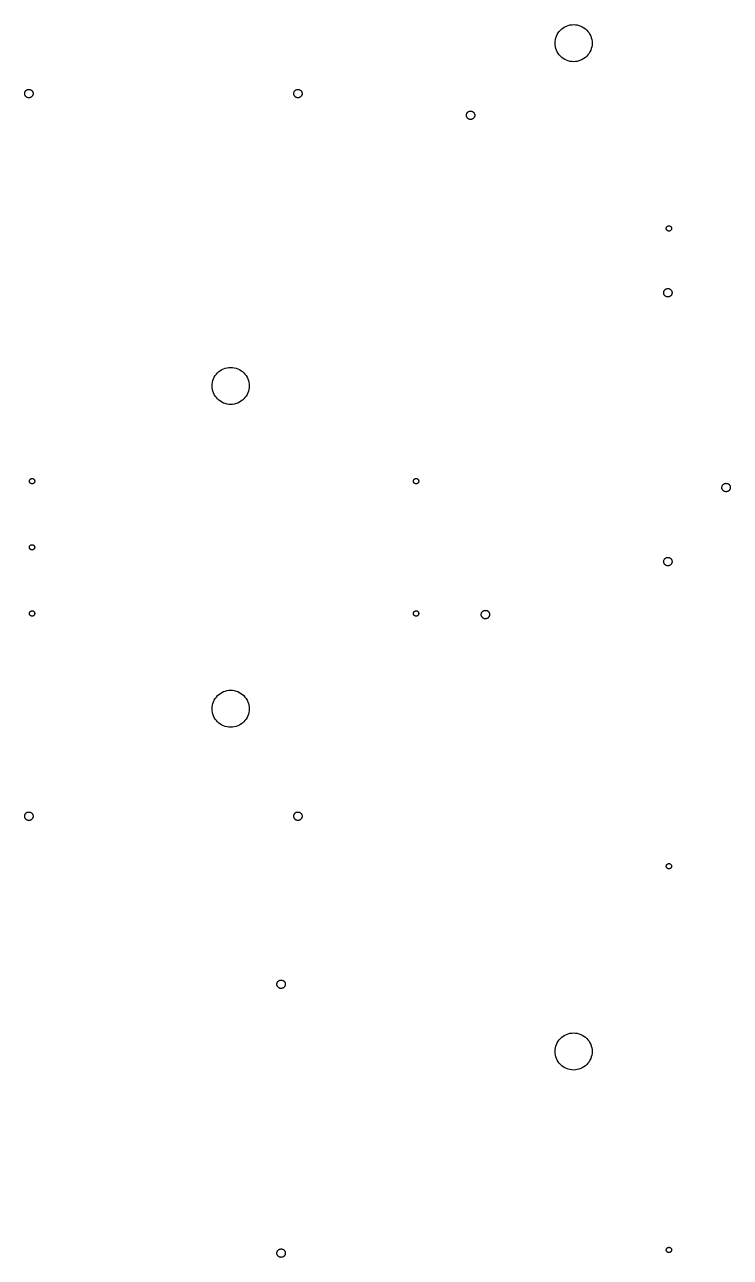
# Model space of a CAD drawing. Header units: metres. Extents: x 25 to 146, y 18 to 137.
# Drawn here: x 92.55 to 119.2, y 18.89 to 65.47 of the extents above; entities that cross this region are included whole.
import ezdxf

# ---------------------------------------------------------------- set-up
doc = ezdxf.new("R2010")
doc.units = ezdxf.units.M

msp = doc.modelspace()

# ---------------------------------------------------------------- linework, layer by layer
for points in [[(113.98, 64.77), (113.977, 64.701), (113.967, 64.633), (113.95, 64.567), (113.927, 64.502), (113.897, 64.44), (113.862, 64.381), (113.821, 64.326), (113.775, 64.275), (113.724, 64.229), (113.669, 64.188), (113.61, 64.153), (113.548, 64.123), (113.483, 64.1), (113.417, 64.083), (113.349, 64.073), (113.28, 64.07), (113.211, 64.073), (113.143, 64.083), (113.077, 64.1), (113.012, 64.123), (112.95, 64.153), (112.891, 64.188), (112.836, 64.229), (112.785, 64.275), (112.739, 64.326), (112.698, 64.381), (112.663, 64.44), (112.633, 64.502), (112.61, 64.567), (112.593, 64.633), (112.583, 64.701), (112.58, 64.77), (112.583, 64.839), (112.593, 64.907), (112.61, 64.973), (112.633, 65.038), (112.663, 65.1), (112.698, 65.159), (112.739, 65.214), (112.785, 65.265), (112.836, 65.311), (112.891, 65.352), (112.95, 65.387), (113.012, 65.417), (113.077, 65.44), (113.143, 65.457), (113.211, 65.467), (113.28, 65.47), (113.349, 65.467), (113.417, 65.457), (113.483, 65.44), (113.548, 65.417), (113.61, 65.387), (113.669, 65.352), (113.724, 65.311), (113.775, 65.265), (113.821, 65.214), (113.862, 65.159), (113.897, 65.1), (113.927, 65.038), (113.95, 64.973), (113.967, 64.907), (113.977, 64.839), (113.98, 64.77)], [(92.869, 62.865), (92.868, 62.849), (92.866, 62.834), (92.862, 62.819), (92.857, 62.804), (92.85, 62.79), (92.842, 62.777), (92.833, 62.764), (92.822, 62.753), (92.811, 62.742), (92.798, 62.733), (92.785, 62.725), (92.771, 62.718), (92.756, 62.713), (92.741, 62.709), (92.726, 62.707), (92.71, 62.706), (92.694, 62.707), (92.679, 62.709), (92.664, 62.713), (92.649, 62.718), (92.635, 62.725), (92.622, 62.733), (92.609, 62.742), (92.598, 62.753), (92.587, 62.764), (92.578, 62.777), (92.57, 62.79), (92.563, 62.804), (92.558, 62.819), (92.554, 62.834), (92.552, 62.849), (92.551, 62.865), (92.552, 62.881), (92.554, 62.896), (92.558, 62.911), (92.563, 62.926), (92.57, 62.94), (92.578, 62.953), (92.587, 62.966), (92.598, 62.977), (92.609, 62.988), (92.622, 62.997), (92.635, 63.005), (92.649, 63.012), (92.664, 63.017), (92.679, 63.021), (92.694, 63.023), (92.71, 63.024), (92.726, 63.023), (92.741, 63.021), (92.756, 63.017), (92.771, 63.012), (92.785, 63.005), (92.798, 62.997), (92.811, 62.988), (92.822, 62.977), (92.833, 62.966), (92.842, 62.953), (92.85, 62.94), (92.857, 62.926), (92.862, 62.911), (92.866, 62.896), (92.868, 62.881), (92.869, 62.865)], [(103.029, 62.865), (103.028, 62.849), (103.026, 62.834), (103.022, 62.819), (103.017, 62.804), (103.01, 62.79), (103.002, 62.777), (102.993, 62.764), (102.982, 62.753), (102.971, 62.742), (102.958, 62.733), (102.945, 62.725), (102.931, 62.718), (102.916, 62.713), (102.901, 62.709), (102.886, 62.707), (102.87, 62.706), (102.854, 62.707), (102.839, 62.709), (102.824, 62.713), (102.809, 62.718), (102.795, 62.725), (102.782, 62.733), (102.769, 62.742), (102.758, 62.753), (102.747, 62.764), (102.738, 62.777), (102.73, 62.79), (102.723, 62.804), (102.718, 62.819), (102.714, 62.834), (102.712, 62.849), (102.711, 62.865), (102.712, 62.881), (102.714, 62.896), (102.718, 62.911), (102.723, 62.926), (102.73, 62.94), (102.738, 62.953), (102.747, 62.966), (102.758, 62.977), (102.769, 62.988), (102.782, 62.997), (102.795, 63.005), (102.809, 63.012), (102.824, 63.017), (102.839, 63.021), (102.854, 63.023), (102.87, 63.024), (102.886, 63.023), (102.901, 63.021), (102.916, 63.017), (102.931, 63.012), (102.945, 63.005), (102.958, 62.997), (102.971, 62.988), (102.982, 62.977), (102.993, 62.966), (103.002, 62.953), (103.01, 62.94), (103.017, 62.926), (103.022, 62.911), (103.026, 62.896), (103.028, 62.881), (103.029, 62.865)], [(109.549, 62.045), (109.548, 62.029), (109.546, 62.014), (109.542, 61.999), (109.537, 61.984), (109.53, 61.97), (109.522, 61.957), (109.513, 61.944), (109.502, 61.933), (109.491, 61.922), (109.478, 61.913), (109.465, 61.905), (109.451, 61.898), (109.436, 61.893), (109.421, 61.889), (109.406, 61.887), (109.39, 61.886), (109.374, 61.887), (109.359, 61.889), (109.344, 61.893), (109.329, 61.898), (109.315, 61.905), (109.302, 61.913), (109.289, 61.922), (109.278, 61.933), (109.267, 61.944), (109.258, 61.957), (109.25, 61.97), (109.243, 61.984), (109.238, 61.999), (109.234, 62.014), (109.232, 62.029), (109.231, 62.045), (109.232, 62.061), (109.234, 62.076), (109.238, 62.091), (109.243, 62.106), (109.25, 62.12), (109.258, 62.133), (109.267, 62.146), (109.278, 62.157), (109.289, 62.168), (109.302, 62.177), (109.315, 62.185), (109.329, 62.192), (109.344, 62.197), (109.359, 62.201), (109.374, 62.203), (109.39, 62.204), (109.406, 62.203), (109.421, 62.201), (109.436, 62.197), (109.451, 62.192), (109.465, 62.185), (109.478, 62.177), (109.491, 62.168), (109.502, 62.157), (109.513, 62.146), (109.522, 62.133), (109.53, 62.12), (109.537, 62.106), (109.542, 62.091), (109.546, 62.076), (109.548, 62.061), (109.549, 62.045)], [(116.98, 57.77), (116.98, 57.76), (116.978, 57.75), (116.976, 57.741), (116.972, 57.732), (116.968, 57.723), (116.963, 57.714), (116.957, 57.707), (116.951, 57.699), (116.943, 57.693), (116.936, 57.687), (116.927, 57.682), (116.918, 57.678), (116.909, 57.674), (116.9, 57.672), (116.89, 57.67), (116.88, 57.67), (116.87, 57.67), (116.86, 57.672), (116.851, 57.674), (116.842, 57.678), (116.833, 57.682), (116.824, 57.687), (116.817, 57.693), (116.809, 57.699), (116.803, 57.707), (116.797, 57.714), (116.792, 57.723), (116.788, 57.732), (116.784, 57.741), (116.782, 57.75), (116.78, 57.76), (116.78, 57.77), (116.78, 57.78), (116.782, 57.79), (116.784, 57.799), (116.788, 57.808), (116.792, 57.817), (116.797, 57.826), (116.803, 57.833), (116.809, 57.841), (116.817, 57.847), (116.824, 57.853), (116.833, 57.858), (116.842, 57.862), (116.851, 57.866), (116.86, 57.868), (116.87, 57.87), (116.88, 57.87), (116.89, 57.87), (116.9, 57.868), (116.909, 57.866), (116.918, 57.862), (116.927, 57.858), (116.936, 57.853), (116.943, 57.847), (116.951, 57.841), (116.957, 57.833), (116.963, 57.826), (116.968, 57.817), (116.972, 57.808), (116.976, 57.799), (116.978, 57.79), (116.98, 57.78), (116.98, 57.77)], [(116.999, 55.34), (116.998, 55.324), (116.996, 55.309), (116.992, 55.294), (116.987, 55.279), (116.98, 55.265), (116.972, 55.252), (116.963, 55.239), (116.952, 55.228), (116.941, 55.217), (116.928, 55.208), (116.915, 55.2), (116.901, 55.193), (116.886, 55.188), (116.871, 55.184), (116.856, 55.182), (116.84, 55.181), (116.824, 55.182), (116.809, 55.184), (116.794, 55.188), (116.779, 55.193), (116.765, 55.2), (116.752, 55.208), (116.739, 55.217), (116.728, 55.228), (116.717, 55.239), (116.708, 55.252), (116.7, 55.265), (116.693, 55.279), (116.688, 55.294), (116.684, 55.309), (116.682, 55.324), (116.681, 55.34), (116.682, 55.356), (116.684, 55.371), (116.688, 55.386), (116.693, 55.401), (116.7, 55.415), (116.708, 55.428), (116.717, 55.441), (116.728, 55.452), (116.739, 55.463), (116.752, 55.472), (116.765, 55.48), (116.779, 55.487), (116.794, 55.492), (116.809, 55.496), (116.824, 55.498), (116.84, 55.499), (116.856, 55.498), (116.871, 55.496), (116.886, 55.492), (116.901, 55.487), (116.915, 55.48), (116.928, 55.472), (116.941, 55.463), (116.952, 55.452), (116.963, 55.441), (116.972, 55.428), (116.98, 55.415), (116.987, 55.401), (116.992, 55.386), (116.996, 55.371), (116.998, 55.356), (116.999, 55.34)], [(101.03, 51.82), (101.027, 51.751), (101.017, 51.683), (101, 51.617), (100.977, 51.552), (100.947, 51.49), (100.912, 51.431), (100.871, 51.376), (100.825, 51.325), (100.774, 51.279), (100.719, 51.238), (100.66, 51.203), (100.598, 51.173), (100.533, 51.15), (100.467, 51.133), (100.399, 51.123), (100.33, 51.12), (100.261, 51.123), (100.193, 51.133), (100.127, 51.15), (100.062, 51.173), (100, 51.203), (99.941, 51.238), (99.886, 51.279), (99.835, 51.325), (99.789, 51.376), (99.748, 51.431), (99.713, 51.49), (99.683, 51.552), (99.66, 51.617), (99.643, 51.683), (99.633, 51.751), (99.63, 51.82), (99.633, 51.889), (99.643, 51.957), (99.66, 52.023), (99.683, 52.088), (99.713, 52.15), (99.748, 52.209), (99.789, 52.264), (99.835, 52.315), (99.886, 52.361), (99.941, 52.402), (100, 52.437), (100.062, 52.467), (100.127, 52.49), (100.193, 52.507), (100.261, 52.517), (100.33, 52.52), (100.399, 52.517), (100.467, 52.507), (100.533, 52.49), (100.598, 52.467), (100.66, 52.437), (100.719, 52.402), (100.774, 52.361), (100.825, 52.315), (100.871, 52.264), (100.912, 52.209), (100.947, 52.15), (100.977, 52.088), (101, 52.023), (101.017, 51.957), (101.027, 51.889), (101.03, 51.82)], [(92.93, 48.22), (92.93, 48.21), (92.928, 48.2), (92.926, 48.191), (92.922, 48.182), (92.918, 48.173), (92.913, 48.164), (92.907, 48.157), (92.901, 48.149), (92.893, 48.143), (92.886, 48.137), (92.877, 48.132), (92.868, 48.128), (92.859, 48.124), (92.85, 48.122), (92.84, 48.12), (92.83, 48.12), (92.82, 48.12), (92.81, 48.122), (92.801, 48.124), (92.792, 48.128), (92.783, 48.132), (92.774, 48.137), (92.767, 48.143), (92.759, 48.149), (92.753, 48.157), (92.747, 48.164), (92.742, 48.173), (92.738, 48.182), (92.734, 48.191), (92.732, 48.2), (92.73, 48.21), (92.73, 48.22), (92.73, 48.23), (92.732, 48.24), (92.734, 48.249), (92.738, 48.258), (92.742, 48.267), (92.747, 48.276), (92.753, 48.283), (92.759, 48.291), (92.767, 48.297), (92.774, 48.303), (92.783, 48.308), (92.792, 48.312), (92.801, 48.316), (92.81, 48.318), (92.82, 48.32), (92.83, 48.32), (92.84, 48.32), (92.85, 48.318), (92.859, 48.316), (92.868, 48.312), (92.877, 48.308), (92.886, 48.303), (92.893, 48.297), (92.901, 48.291), (92.907, 48.283), (92.913, 48.276), (92.918, 48.267), (92.922, 48.258), (92.926, 48.249), (92.928, 48.24), (92.93, 48.23), (92.93, 48.22)], [(107.43, 48.22), (107.43, 48.21), (107.428, 48.2), (107.426, 48.191), (107.422, 48.182), (107.418, 48.173), (107.413, 48.164), (107.407, 48.157), (107.401, 48.149), (107.393, 48.143), (107.386, 48.137), (107.377, 48.132), (107.368, 48.128), (107.359, 48.124), (107.35, 48.122), (107.34, 48.12), (107.33, 48.12), (107.32, 48.12), (107.31, 48.122), (107.301, 48.124), (107.292, 48.128), (107.283, 48.132), (107.274, 48.137), (107.267, 48.143), (107.259, 48.149), (107.253, 48.157), (107.247, 48.164), (107.242, 48.173), (107.238, 48.182), (107.234, 48.191), (107.232, 48.2), (107.23, 48.21), (107.23, 48.22), (107.23, 48.23), (107.232, 48.24), (107.234, 48.249), (107.238, 48.258), (107.242, 48.267), (107.247, 48.276), (107.253, 48.283), (107.259, 48.291), (107.267, 48.297), (107.274, 48.303), (107.283, 48.308), (107.292, 48.312), (107.301, 48.316), (107.31, 48.318), (107.32, 48.32), (107.33, 48.32), (107.34, 48.32), (107.35, 48.318), (107.359, 48.316), (107.368, 48.312), (107.377, 48.308), (107.386, 48.303), (107.393, 48.297), (107.401, 48.291), (107.407, 48.283), (107.413, 48.276), (107.418, 48.267), (107.422, 48.258), (107.426, 48.249), (107.428, 48.24), (107.43, 48.23), (107.43, 48.22)], [(119.199, 47.98), (119.198, 47.964), (119.196, 47.949), (119.192, 47.934), (119.187, 47.919), (119.18, 47.905), (119.172, 47.892), (119.163, 47.879), (119.152, 47.868), (119.141, 47.857), (119.128, 47.848), (119.115, 47.84), (119.101, 47.833), (119.086, 47.828), (119.071, 47.824), (119.056, 47.822), (119.04, 47.821), (119.024, 47.822), (119.009, 47.824), (118.994, 47.828), (118.979, 47.833), (118.965, 47.84), (118.952, 47.848), (118.939, 47.857), (118.928, 47.868), (118.917, 47.879), (118.908, 47.892), (118.9, 47.905), (118.893, 47.919), (118.888, 47.934), (118.884, 47.949), (118.882, 47.964), (118.881, 47.98), (118.882, 47.996), (118.884, 48.011), (118.888, 48.026), (118.893, 48.041), (118.9, 48.055), (118.908, 48.068), (118.917, 48.081), (118.928, 48.092), (118.939, 48.103), (118.952, 48.112), (118.965, 48.12), (118.979, 48.127), (118.994, 48.132), (119.009, 48.136), (119.024, 48.138), (119.04, 48.139), (119.056, 48.138), (119.071, 48.136), (119.086, 48.132), (119.101, 48.127), (119.115, 48.12), (119.128, 48.112), (119.141, 48.103), (119.152, 48.092), (119.163, 48.081), (119.172, 48.068), (119.18, 48.055), (119.187, 48.041), (119.192, 48.026), (119.196, 48.011), (119.198, 47.996), (119.199, 47.98)], [(92.93, 45.72), (92.93, 45.71), (92.928, 45.7), (92.926, 45.691), (92.922, 45.682), (92.918, 45.673), (92.913, 45.664), (92.907, 45.657), (92.901, 45.649), (92.893, 45.643), (92.886, 45.637), (92.877, 45.632), (92.868, 45.628), (92.859, 45.624), (92.85, 45.622), (92.84, 45.62), (92.83, 45.62), (92.82, 45.62), (92.81, 45.622), (92.801, 45.624), (92.792, 45.628), (92.783, 45.632), (92.774, 45.637), (92.767, 45.643), (92.759, 45.649), (92.753, 45.657), (92.747, 45.664), (92.742, 45.673), (92.738, 45.682), (92.734, 45.691), (92.732, 45.7), (92.73, 45.71), (92.73, 45.72), (92.73, 45.73), (92.732, 45.74), (92.734, 45.749), (92.738, 45.758), (92.742, 45.767), (92.747, 45.776), (92.753, 45.783), (92.759, 45.791), (92.767, 45.797), (92.774, 45.803), (92.783, 45.808), (92.792, 45.812), (92.801, 45.816), (92.81, 45.818), (92.82, 45.82), (92.83, 45.82), (92.84, 45.82), (92.85, 45.818), (92.859, 45.816), (92.868, 45.812), (92.877, 45.808), (92.886, 45.803), (92.893, 45.797), (92.901, 45.791), (92.907, 45.783), (92.913, 45.776), (92.918, 45.767), (92.922, 45.758), (92.926, 45.749), (92.928, 45.74), (92.93, 45.73), (92.93, 45.72)], [(116.999, 45.18), (116.998, 45.164), (116.996, 45.149), (116.992, 45.134), (116.987, 45.119), (116.98, 45.105), (116.972, 45.092), (116.963, 45.079), (116.952, 45.068), (116.941, 45.057), (116.928, 45.048), (116.915, 45.04), (116.901, 45.033), (116.886, 45.028), (116.871, 45.024), (116.856, 45.022), (116.84, 45.021), (116.824, 45.022), (116.809, 45.024), (116.794, 45.028), (116.779, 45.033), (116.765, 45.04), (116.752, 45.048), (116.739, 45.057), (116.728, 45.068), (116.717, 45.079), (116.708, 45.092), (116.7, 45.105), (116.693, 45.119), (116.688, 45.134), (116.684, 45.149), (116.682, 45.164), (116.681, 45.18), (116.682, 45.196), (116.684, 45.211), (116.688, 45.226), (116.693, 45.241), (116.7, 45.255), (116.708, 45.268), (116.717, 45.281), (116.728, 45.292), (116.739, 45.303), (116.752, 45.312), (116.765, 45.32), (116.779, 45.327), (116.794, 45.332), (116.809, 45.336), (116.824, 45.338), (116.84, 45.339), (116.856, 45.338), (116.871, 45.336), (116.886, 45.332), (116.901, 45.327), (116.915, 45.32), (116.928, 45.312), (116.941, 45.303), (116.952, 45.292), (116.963, 45.281), (116.972, 45.268), (116.98, 45.255), (116.987, 45.241), (116.992, 45.226), (116.996, 45.211), (116.998, 45.196), (116.999, 45.18)], [(92.93, 43.22), (92.93, 43.21), (92.928, 43.2), (92.926, 43.191), (92.922, 43.182), (92.918, 43.173), (92.913, 43.164), (92.907, 43.157), (92.901, 43.149), (92.893, 43.143), (92.886, 43.137), (92.877, 43.132), (92.868, 43.128), (92.859, 43.124), (92.85, 43.122), (92.84, 43.12), (92.83, 43.12), (92.82, 43.12), (92.81, 43.122), (92.801, 43.124), (92.792, 43.128), (92.783, 43.132), (92.774, 43.137), (92.767, 43.143), (92.759, 43.149), (92.753, 43.157), (92.747, 43.164), (92.742, 43.173), (92.738, 43.182), (92.734, 43.191), (92.732, 43.2), (92.73, 43.21), (92.73, 43.22), (92.73, 43.23), (92.732, 43.24), (92.734, 43.249), (92.738, 43.258), (92.742, 43.267), (92.747, 43.276), (92.753, 43.283), (92.759, 43.291), (92.767, 43.297), (92.774, 43.303), (92.783, 43.308), (92.792, 43.312), (92.801, 43.316), (92.81, 43.318), (92.82, 43.32), (92.83, 43.32), (92.84, 43.32), (92.85, 43.318), (92.859, 43.316), (92.868, 43.312), (92.877, 43.308), (92.886, 43.303), (92.893, 43.297), (92.901, 43.291), (92.907, 43.283), (92.913, 43.276), (92.918, 43.267), (92.922, 43.258), (92.926, 43.249), (92.928, 43.24), (92.93, 43.23), (92.93, 43.22)], [(107.43, 43.22), (107.43, 43.21), (107.428, 43.2), (107.426, 43.191), (107.422, 43.182), (107.418, 43.173), (107.413, 43.164), (107.407, 43.157), (107.401, 43.149), (107.393, 43.143), (107.386, 43.137), (107.377, 43.132), (107.368, 43.128), (107.359, 43.124), (107.35, 43.122), (107.34, 43.12), (107.33, 43.12), (107.32, 43.12), (107.31, 43.122), (107.301, 43.124), (107.292, 43.128), (107.283, 43.132), (107.274, 43.137), (107.267, 43.143), (107.259, 43.149), (107.253, 43.157), (107.247, 43.164), (107.242, 43.173), (107.238, 43.182), (107.234, 43.191), (107.232, 43.2), (107.23, 43.21), (107.23, 43.22), (107.23, 43.23), (107.232, 43.24), (107.234, 43.249), (107.238, 43.258), (107.242, 43.267), (107.247, 43.276), (107.253, 43.283), (107.259, 43.291), (107.267, 43.297), (107.274, 43.303), (107.283, 43.308), (107.292, 43.312), (107.301, 43.316), (107.31, 43.318), (107.32, 43.32), (107.33, 43.32), (107.34, 43.32), (107.35, 43.318), (107.359, 43.316), (107.368, 43.312), (107.377, 43.308), (107.386, 43.303), (107.393, 43.297), (107.401, 43.291), (107.407, 43.283), (107.413, 43.276), (107.418, 43.267), (107.422, 43.258), (107.426, 43.249), (107.428, 43.24), (107.43, 43.23), (107.43, 43.22)], [(110.109, 43.18), (110.108, 43.164), (110.106, 43.149), (110.102, 43.134), (110.097, 43.119), (110.09, 43.105), (110.082, 43.092), (110.073, 43.079), (110.062, 43.068), (110.051, 43.057), (110.038, 43.048), (110.025, 43.04), (110.011, 43.033), (109.996, 43.028), (109.981, 43.024), (109.966, 43.022), (109.95, 43.021), (109.934, 43.022), (109.919, 43.024), (109.904, 43.028), (109.889, 43.033), (109.875, 43.04), (109.862, 43.048), (109.849, 43.057), (109.838, 43.068), (109.827, 43.079), (109.818, 43.092), (109.81, 43.105), (109.803, 43.119), (109.798, 43.134), (109.794, 43.149), (109.792, 43.164), (109.791, 43.18), (109.792, 43.196), (109.794, 43.211), (109.798, 43.226), (109.803, 43.241), (109.81, 43.255), (109.818, 43.268), (109.827, 43.281), (109.838, 43.292), (109.849, 43.303), (109.862, 43.312), (109.875, 43.32), (109.889, 43.327), (109.904, 43.332), (109.919, 43.336), (109.934, 43.338), (109.95, 43.339), (109.966, 43.338), (109.981, 43.336), (109.996, 43.332), (110.011, 43.327), (110.025, 43.32), (110.038, 43.312), (110.051, 43.303), (110.062, 43.292), (110.073, 43.281), (110.082, 43.268), (110.09, 43.255), (110.097, 43.241), (110.102, 43.226), (110.106, 43.211), (110.108, 43.196), (110.109, 43.18)], [(101.03, 39.62), (101.027, 39.551), (101.017, 39.483), (101, 39.417), (100.977, 39.352), (100.947, 39.29), (100.912, 39.231), (100.871, 39.176), (100.825, 39.125), (100.774, 39.079), (100.719, 39.038), (100.66, 39.003), (100.598, 38.973), (100.533, 38.95), (100.467, 38.933), (100.399, 38.923), (100.33, 38.92), (100.261, 38.923), (100.193, 38.933), (100.127, 38.95), (100.062, 38.973), (100, 39.003), (99.941, 39.038), (99.886, 39.079), (99.835, 39.125), (99.789, 39.176), (99.748, 39.231), (99.713, 39.29), (99.683, 39.352), (99.66, 39.417), (99.643, 39.483), (99.633, 39.551), (99.63, 39.62), (99.633, 39.689), (99.643, 39.757), (99.66, 39.823), (99.683, 39.888), (99.713, 39.95), (99.748, 40.009), (99.789, 40.064), (99.835, 40.115), (99.886, 40.161), (99.941, 40.202), (100, 40.237), (100.062, 40.267), (100.127, 40.29), (100.193, 40.307), (100.261, 40.317), (100.33, 40.32), (100.399, 40.317), (100.467, 40.307), (100.533, 40.29), (100.598, 40.267), (100.66, 40.237), (100.719, 40.202), (100.774, 40.161), (100.825, 40.115), (100.871, 40.064), (100.912, 40.009), (100.947, 39.95), (100.977, 39.888), (101, 39.823), (101.017, 39.757), (101.027, 39.689), (101.03, 39.62)], [(92.869, 35.56), (92.868, 35.544), (92.866, 35.529), (92.862, 35.514), (92.857, 35.499), (92.85, 35.485), (92.842, 35.472), (92.833, 35.459), (92.822, 35.448), (92.811, 35.437), (92.798, 35.428), (92.785, 35.42), (92.771, 35.413), (92.756, 35.408), (92.741, 35.404), (92.726, 35.402), (92.71, 35.401), (92.694, 35.402), (92.679, 35.404), (92.664, 35.408), (92.649, 35.413), (92.635, 35.42), (92.622, 35.428), (92.609, 35.437), (92.598, 35.448), (92.587, 35.459), (92.578, 35.472), (92.57, 35.485), (92.563, 35.499), (92.558, 35.514), (92.554, 35.529), (92.552, 35.544), (92.551, 35.56), (92.552, 35.576), (92.554, 35.591), (92.558, 35.606), (92.563, 35.621), (92.57, 35.635), (92.578, 35.648), (92.587, 35.661), (92.598, 35.672), (92.609, 35.683), (92.622, 35.692), (92.635, 35.7), (92.649, 35.707), (92.664, 35.712), (92.679, 35.716), (92.694, 35.718), (92.71, 35.719), (92.726, 35.718), (92.741, 35.716), (92.756, 35.712), (92.771, 35.707), (92.785, 35.7), (92.798, 35.692), (92.811, 35.683), (92.822, 35.672), (92.833, 35.661), (92.842, 35.648), (92.85, 35.635), (92.857, 35.621), (92.862, 35.606), (92.866, 35.591), (92.868, 35.576), (92.869, 35.56)], [(103.029, 35.56), (103.028, 35.544), (103.026, 35.529), (103.022, 35.514), (103.017, 35.499), (103.01, 35.485), (103.002, 35.472), (102.993, 35.459), (102.982, 35.448), (102.971, 35.437), (102.958, 35.428), (102.945, 35.42), (102.931, 35.413), (102.916, 35.408), (102.901, 35.404), (102.886, 35.402), (102.87, 35.401), (102.854, 35.402), (102.839, 35.404), (102.824, 35.408), (102.809, 35.413), (102.795, 35.42), (102.782, 35.428), (102.769, 35.437), (102.758, 35.448), (102.747, 35.459), (102.738, 35.472), (102.73, 35.485), (102.723, 35.499), (102.718, 35.514), (102.714, 35.529), (102.712, 35.544), (102.711, 35.56), (102.712, 35.576), (102.714, 35.591), (102.718, 35.606), (102.723, 35.621), (102.73, 35.635), (102.738, 35.648), (102.747, 35.661), (102.758, 35.672), (102.769, 35.683), (102.782, 35.692), (102.795, 35.7), (102.809, 35.707), (102.824, 35.712), (102.839, 35.716), (102.854, 35.718), (102.87, 35.719), (102.886, 35.718), (102.901, 35.716), (102.916, 35.712), (102.931, 35.707), (102.945, 35.7), (102.958, 35.692), (102.971, 35.683), (102.982, 35.672), (102.993, 35.661), (103.002, 35.648), (103.01, 35.635), (103.017, 35.621), (103.022, 35.606), (103.026, 35.591), (103.028, 35.576), (103.029, 35.56)], [(116.98, 33.67), (116.98, 33.66), (116.978, 33.65), (116.976, 33.641), (116.972, 33.632), (116.968, 33.623), (116.963, 33.614), (116.957, 33.607), (116.951, 33.599), (116.943, 33.593), (116.936, 33.587), (116.927, 33.582), (116.918, 33.578), (116.909, 33.574), (116.9, 33.572), (116.89, 33.57), (116.88, 33.57), (116.87, 33.57), (116.86, 33.572), (116.851, 33.574), (116.842, 33.578), (116.833, 33.582), (116.824, 33.587), (116.817, 33.593), (116.809, 33.599), (116.803, 33.607), (116.797, 33.614), (116.792, 33.623), (116.788, 33.632), (116.784, 33.641), (116.782, 33.65), (116.78, 33.66), (116.78, 33.67), (116.78, 33.68), (116.782, 33.69), (116.784, 33.699), (116.788, 33.708), (116.792, 33.717), (116.797, 33.726), (116.803, 33.733), (116.809, 33.741), (116.817, 33.747), (116.824, 33.753), (116.833, 33.758), (116.842, 33.762), (116.851, 33.766), (116.86, 33.768), (116.87, 33.77), (116.88, 33.77), (116.89, 33.77), (116.9, 33.768), (116.909, 33.766), (116.918, 33.762), (116.927, 33.758), (116.936, 33.753), (116.943, 33.747), (116.951, 33.741), (116.957, 33.733), (116.963, 33.726), (116.968, 33.717), (116.972, 33.708), (116.976, 33.699), (116.978, 33.69), (116.98, 33.68), (116.98, 33.67)], [(102.394, 29.21), (102.393, 29.194), (102.391, 29.179), (102.387, 29.164), (102.382, 29.149), (102.375, 29.135), (102.367, 29.122), (102.358, 29.109), (102.347, 29.098), (102.336, 29.087), (102.323, 29.078), (102.31, 29.07), (102.296, 29.063), (102.281, 29.058), (102.266, 29.054), (102.251, 29.052), (102.235, 29.051), (102.219, 29.052), (102.204, 29.054), (102.189, 29.058), (102.174, 29.063), (102.16, 29.07), (102.147, 29.078), (102.134, 29.087), (102.123, 29.098), (102.112, 29.109), (102.103, 29.122), (102.095, 29.135), (102.088, 29.149), (102.083, 29.164), (102.079, 29.179), (102.077, 29.194), (102.076, 29.21), (102.077, 29.226), (102.079, 29.241), (102.083, 29.256), (102.088, 29.271), (102.095, 29.285), (102.103, 29.298), (102.112, 29.311), (102.123, 29.322), (102.134, 29.333), (102.147, 29.342), (102.16, 29.35), (102.174, 29.357), (102.189, 29.362), (102.204, 29.366), (102.219, 29.368), (102.235, 29.369), (102.251, 29.368), (102.266, 29.366), (102.281, 29.362), (102.296, 29.357), (102.31, 29.35), (102.323, 29.342), (102.336, 29.333), (102.347, 29.322), (102.358, 29.311), (102.367, 29.298), (102.375, 29.285), (102.382, 29.271), (102.387, 29.256), (102.391, 29.241), (102.393, 29.226), (102.394, 29.21)], [(113.98, 26.67), (113.977, 26.601), (113.967, 26.533), (113.95, 26.467), (113.927, 26.402), (113.897, 26.34), (113.862, 26.281), (113.821, 26.226), (113.775, 26.175), (113.724, 26.129), (113.669, 26.088), (113.61, 26.053), (113.548, 26.023), (113.483, 26), (113.417, 25.983), (113.349, 25.973), (113.28, 25.97), (113.211, 25.973), (113.143, 25.983), (113.077, 26), (113.012, 26.023), (112.95, 26.053), (112.891, 26.088), (112.836, 26.129), (112.785, 26.175), (112.739, 26.226), (112.698, 26.281), (112.663, 26.34), (112.633, 26.402), (112.61, 26.467), (112.593, 26.533), (112.583, 26.601), (112.58, 26.67), (112.583, 26.739), (112.593, 26.807), (112.61, 26.873), (112.633, 26.938), (112.663, 27), (112.698, 27.059), (112.739, 27.114), (112.785, 27.165), (112.836, 27.211), (112.891, 27.252), (112.95, 27.287), (113.012, 27.317), (113.077, 27.34), (113.143, 27.357), (113.211, 27.367), (113.28, 27.37), (113.349, 27.367), (113.417, 27.357), (113.483, 27.34), (113.548, 27.317), (113.61, 27.287), (113.669, 27.252), (113.724, 27.211), (113.775, 27.165), (113.821, 27.114), (113.862, 27.059), (113.897, 27), (113.927, 26.938), (113.95, 26.873), (113.967, 26.807), (113.977, 26.739), (113.98, 26.67)], [(102.394, 19.05), (102.393, 19.034), (102.391, 19.019), (102.387, 19.004), (102.382, 18.989), (102.375, 18.975), (102.367, 18.962), (102.358, 18.949), (102.347, 18.938), (102.336, 18.927), (102.323, 18.918), (102.31, 18.91), (102.296, 18.903), (102.281, 18.898), (102.266, 18.894), (102.251, 18.892), (102.235, 18.891), (102.219, 18.892), (102.204, 18.894), (102.189, 18.898), (102.174, 18.903), (102.16, 18.91), (102.147, 18.918), (102.134, 18.927), (102.123, 18.938), (102.112, 18.949), (102.103, 18.962), (102.095, 18.975), (102.088, 18.989), (102.083, 19.004), (102.079, 19.019), (102.077, 19.034), (102.076, 19.05), (102.077, 19.066), (102.079, 19.081), (102.083, 19.096), (102.088, 19.111), (102.095, 19.125), (102.103, 19.138), (102.112, 19.151), (102.123, 19.162), (102.134, 19.173), (102.147, 19.182), (102.16, 19.19), (102.174, 19.197), (102.189, 19.202), (102.204, 19.206), (102.219, 19.208), (102.235, 19.209), (102.251, 19.208), (102.266, 19.206), (102.281, 19.202), (102.296, 19.197), (102.31, 19.19), (102.323, 19.182), (102.336, 19.173), (102.347, 19.162), (102.358, 19.151), (102.367, 19.138), (102.375, 19.125), (102.382, 19.111), (102.387, 19.096), (102.391, 19.081), (102.393, 19.066), (102.394, 19.05)], [(116.98, 19.17), (116.98, 19.16), (116.978, 19.15), (116.976, 19.141), (116.972, 19.132), (116.968, 19.123), (116.963, 19.114), (116.957, 19.107), (116.951, 19.099), (116.943, 19.093), (116.936, 19.087), (116.927, 19.082), (116.918, 19.078), (116.909, 19.074), (116.9, 19.072), (116.89, 19.07), (116.88, 19.07), (116.87, 19.07), (116.86, 19.072), (116.851, 19.074), (116.842, 19.078), (116.833, 19.082), (116.824, 19.087), (116.817, 19.093), (116.809, 19.099), (116.803, 19.107), (116.797, 19.114), (116.792, 19.123), (116.788, 19.132), (116.784, 19.141), (116.782, 19.15), (116.78, 19.16), (116.78, 19.17), (116.78, 19.18), (116.782, 19.19), (116.784, 19.199), (116.788, 19.208), (116.792, 19.217), (116.797, 19.226), (116.803, 19.233), (116.809, 19.241), (116.817, 19.247), (116.824, 19.253), (116.833, 19.258), (116.842, 19.262), (116.851, 19.266), (116.86, 19.268), (116.87, 19.27), (116.88, 19.27), (116.89, 19.27), (116.9, 19.268), (116.909, 19.266), (116.918, 19.262), (116.927, 19.258), (116.936, 19.253), (116.943, 19.247), (116.951, 19.241), (116.957, 19.233), (116.963, 19.226), (116.968, 19.217), (116.972, 19.208), (116.976, 19.199), (116.978, 19.19), (116.98, 19.18), (116.98, 19.17)]]:
    msp.add_lwpolyline(points)

doc.saveas('drawing.dxf')
